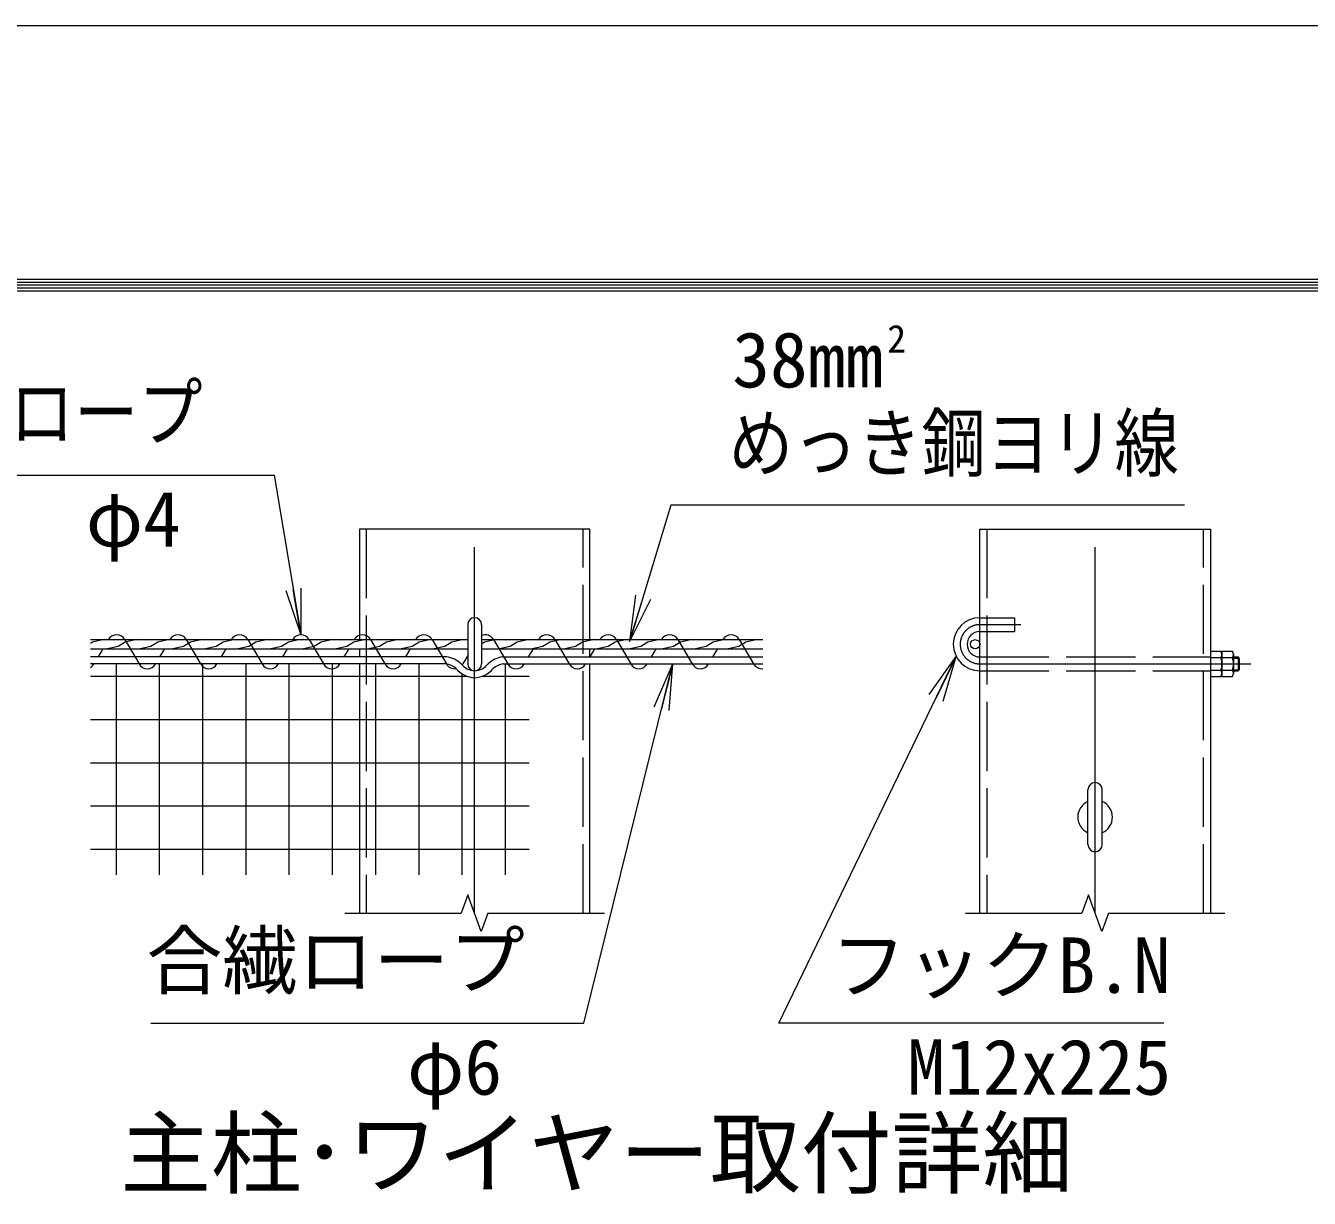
# Model space of a CAD drawing. Units: millimetres at full size; details may follow other scales. Extents: x -16800 to 16800, y -11880 to 11880.
# Drawn here: x 5528 to 9981, y 7810 to 11880 of the extents above; entities that cross this region are included whole.
import ezdxf
from ezdxf.enums import TextEntityAlignment as Align

# ---------------------------------------------------------------- set-up
doc = ezdxf.new("R2010")
doc.units = ezdxf.units.MM
doc.header["$LTSCALE"] = 40
doc.linetypes.add('DASHED', pattern=[7.5, 6, -1.5])
doc.linetypes.add('USER1', pattern=[50.8, 31.75, -6.35, 6.35, -6.35])
for name, color, linetype, lineweight in [('0-0_D-STR1', 1, 'Continuous', 18), ('0-1_D-BMK', 2, 'USER1', 13), ('0-2_D-STR3', 3, 'Continuous', 13), ('0-6_D-STR-DIM', 7, 'Continuous', 13), ('0-7_0', 7, 'Continuous', 18), ('0-9_D-STR-TXT', 7, 'Continuous', 13), ('0-A_D-STR2', 7, 'Continuous', 13), ('0-B_D-TTL-TXT', 7, 'Continuous', 13), ('0-C_D-TTL', 7, 'Continuous', 18)]:
    doc.layers.add(name, color=color, linetype=linetype, lineweight=lineweight)
doc.styles.add('ＭＳ ゴシック', font='')
doc.styles.get('ＭＳ ゴシック').set_extended_font_data('MS Gothic')

# ---------------------------------------------------------------- blocks, each defined once
blk = doc.blocks.new('_Open')
at = {"layer": '0-7_0'}
blk.add_line((-40, 6.67), (0, 0), dxfattribs=at)
blk.add_lwpolyline([(-40, -6.67), (0, 0), (-40, 0)], dxfattribs=at)

msp = doc.modelspace()

# ---------------------------------------------------------------- linework, layer by layer
at = {"layer": '0-0_D-STR1', "linetype": 'DASHED'}
for p, q in [((6709.28, 10133.04), (6709.28, 8799.71)), ((7461.28, 8799.71), (7461.28, 10133.04)), ((8862, 10133.04), (8862, 8799.71)), ((9614, 8799.71), (9614, 10133.04))]:
    msp.add_line(p, q, dxfattribs=at)
at = {"layer": '0-0_D-STR1'}
for p, q in [((7485.28, 9749.04), (7485.28, 10133.04)), ((8838, 8799.71), (8838, 10133.04)), ((6685.28, 9717.04), (6685.28, 9689.04)), ((7485.28, 9689.04), (7485.28, 9717.04)), ((6685.28, 9665.04), (6685.28, 8799.71)), ((7485.28, 8799.71), (7485.28, 9665.04))]:
    msp.add_line(p, q, dxfattribs=at)
for points in [[(7485.28, 10133.04), (6685.28, 10133.04), (6685.28, 9749.04)], [(8838, 10133.04), (9638, 10133.04), (9638, 8799.71)]]:
    msp.add_lwpolyline(points, dxfattribs=at)
at = {"layer": '0-1_D-BMK'}
for p, q in [((7085.28, 8799.71), (7085.28, 10203.71)), ((9238, 8799.71), (9238, 10203.71)), ((8979.91, 9801.04), (8838, 9801.04)), ((8838, 9665.04), (9778, 9665.04))]:
    msp.add_line(p, q, dxfattribs=at)
msp.add_arc((8838, 9733.04), 68, 90, 270, dxfattribs=at)
at = {"layer": '0-2_D-STR3'}
for p, q in [((7061.28, 9801.04), (7061.28, 9665.04)), ((7109.28, 9801.04), (7109.28, 9665.04)), ((5751.95, 9749.04), (7061.28, 9749.04)), ((5751.95, 9717.04), (7061.28, 9717.04)), ((7109.28, 9749.04), (8085.28, 9749.04)), ((7109.28, 9717.04), (8085.28, 9717.04)), ((6988.13, 9689.04), (5751.95, 9689.04)), ((6986.45, 9665.04), (5751.95, 9665.04)), ((7182.43, 9689.04), (8085.28, 9689.04)), ((7184.11, 9665.04), (8085.28, 9665.04)), ((9638, 9708.84), (9638, 9621.24)), ((9638, 9708.84), (9674.8, 9708.84)), ((9638, 9686.94), (9674.8, 9686.94)), ((9678, 9708.84), (9678, 9621.24)), ((9678, 9708.84), (9714.8, 9708.84)), ((9678, 9699.51), (9678, 9630.58)), ((9678, 9686.94), (9714.8, 9686.94)), ((9718, 9699.51), (9718, 9630.58)), ((9718, 9689.04), (9734.21, 9689.04)), ((9718, 9685.25), (9738, 9685.25)), ((9738, 9685.25), (9734.21, 9689.04)), ((9734.21, 9689.04), (9734.21, 9641.04)), ((9738, 9685.25), (9738, 9644.83)), ((9638, 9643.14), (9674.8, 9643.14)), ((9638, 9621.24), (9674.8, 9621.24)), ((9678, 9643.14), (9714.8, 9643.14)), ((9678, 9621.24), (9714.8, 9621.24)), ((9718, 9641.04), (9734.21, 9641.04)), ((9213, 9038.04), (9213, 9228.04)), ((9263, 9038.04), (9263, 9228.04))]:
    msp.add_line(p, q, dxfattribs=at)
at = {"layer": '0-2_D-STR3', "linetype": 'DASHED'}
for p, q in [((8838, 9825.04), (8958, 9825.04)), ((8958, 9825.04), (8958, 9777.04)), ((8838, 9777.04), (8958, 9777.04)), ((8838, 9689.04), (9638, 9689.04)), ((8838, 9641.04), (9638, 9641.04))]:
    msp.add_line(p, q, dxfattribs=at)
at = {"layer": '0-2_D-STR3', "color": 4}
for p, q in [((5795.63, 9717.04), (5779.05, 9689.04)), ((5871.44, 9749.04), (5921.18, 9665.04)), ((6008.84, 9717.04), (5992.26, 9689.04)), ((6084.65, 9749.04), (6134.39, 9665.04)), ((6222.04, 9717.04), (6205.46, 9689.04)), ((6297.85, 9749.04), (6347.6, 9665.04)), ((6435.25, 9717.04), (6418.67, 9689.04)), ((6511.06, 9749.04), (6560.8, 9665.04)), ((6648.45, 9717.04), (6631.87, 9689.04)), ((6724.26, 9749.04), (6774.01, 9665.04)), ((6861.66, 9717.04), (6845.08, 9689.04)), ((6937.47, 9749.04), (6987.21, 9665.04)), ((7150.67, 9749.04), (7200.42, 9665.04)), ((7288.07, 9717.04), (7271.49, 9689.04)), ((7363.88, 9749.04), (7413.62, 9665.04)), ((7501.28, 9717.04), (7484.7, 9689.04)), ((7577.09, 9749.04), (7626.83, 9665.04)), ((7714.48, 9717.04), (7697.9, 9689.04)), ((7790.29, 9749.04), (7840.03, 9665.04)), ((7927.69, 9717.04), (7911.11, 9689.04)), ((8003.5, 9749.04), (8053.24, 9665.04)), ((7061.28, 9694.1), (7044.07, 9665.04))]:
    msp.add_line(p, q, dxfattribs=at)
at = {"layer": '0-2_D-STR3'}
for points in [[(5799.95, 9749.04), (5759.93, 9739.79), (5751.95, 9735.18)], [(5913.27, 9749.04), (5873.26, 9739.79), (5848.72, 9725.63), (5811.91, 9717.04)], [(6026.59, 9749.04), (5986.58, 9739.79), (5962.04, 9725.63), (5925.23, 9717.04)], [(6139.91, 9749.04), (6099.9, 9739.79), (6075.37, 9725.63), (6038.55, 9717.04)], [(6253.24, 9749.04), (6213.22, 9739.79), (6188.69, 9725.63), (6151.87, 9717.04)], [(6366.56, 9749.04), (6326.55, 9739.79), (6302.01, 9725.63), (6265.2, 9717.04)], [(6479.88, 9749.04), (6439.87, 9739.79), (6415.33, 9725.63), (6378.52, 9717.04)], [(6593.2, 9749.04), (6553.19, 9739.79), (6528.65, 9725.63), (6491.84, 9717.04)], [(6706.53, 9749.04), (6666.51, 9739.79), (6641.98, 9725.63), (6605.16, 9717.04)], [(6819.85, 9749.04), (6779.84, 9739.79), (6755.3, 9725.63), (6718.48, 9717.04)], [(6933.17, 9749.04), (6893.16, 9739.79), (6868.62, 9725.63), (6831.81, 9717.04)], [(7046.49, 9749.04), (7006.48, 9739.79), (6981.94, 9725.63), (6945.13, 9717.04)], [(7159.82, 9749.04), (7119.8, 9739.79), (7109.28, 9733.71)], [(7273.14, 9749.04), (7233.12, 9739.79), (7208.59, 9725.63), (7171.77, 9717.04)], [(7386.46, 9749.04), (7346.45, 9739.79), (7321.91, 9725.63), (7285.1, 9717.04)], [(7499.78, 9749.04), (7459.77, 9739.79), (7435.23, 9725.63), (7398.42, 9717.04)], [(7613.1, 9749.04), (7573.09, 9739.79), (7548.56, 9725.63), (7511.74, 9717.04)], [(7726.43, 9749.04), (7686.41, 9739.79), (7661.88, 9725.63), (7625.06, 9717.04)], [(7839.75, 9749.04), (7799.74, 9739.79), (7775.2, 9725.63), (7738.39, 9717.04)], [(7953.07, 9749.04), (7913.06, 9739.79), (7888.52, 9725.63), (7851.71, 9717.04)], [(8066.39, 9749.04), (8026.38, 9739.79), (8001.84, 9725.63), (7965.03, 9717.04)], [(9718, 9644.83), (9738, 9644.83), (9734.21, 9641.04)]]:
    msp.add_lwpolyline(points, dxfattribs=at)
msp.add_circle((8822, 9733.04), 16, dxfattribs=at)
for centre, radius, start, end in [((7085.28, 9801.04), 24, 0, 180), ((8838, 9733.04), 92, 90, 270), ((8838, 9733.04), 44, 90, 270), ((6976.7, 9601.12), 64.66, 47.06511, 81.32471), ((6976.7, 9601.12), 88.66, 46.13331, 82.59331), ((7090.24, 9709.09), 68.23, 220.2105, 265.8277), ((7015.64, 9680.76), 32.49, 323.06212, 331.06202), ((7085.28, 9665.04), 24, 180, 0), ((7080.32, 9709.09), 68.23, 274.1723, 319.7895), ((7193.86, 9601.12), 88.66, 97.40669, 133.86669), ((7193.86, 9601.12), 64.66, 98.67529, 132.93489), ((9658.07, 9697.89), 19.99, 326.78843, 33.21157), ((9601.46, 9665.04), 76.54, 343.37369, 16.62631), ((9698.07, 9697.89), 19.99, 326.78843, 33.21157), ((9641.46, 9665.04), 76.54, 343.37369, 16.62631), ((7090.24, 9709.09), 92.23, 220.94329, 266.91465), ((7080.32, 9709.09), 92.23, 273.08535, 318.90015), ((9658.07, 9632.19), 19.99, 326.78843, 33.21157), ((9698.07, 9632.19), 19.99, 326.78843, 33.21157), ((9238, 9228.04), 25, 0, 180), ((9238, 9133.04), 60, 114.62432, 245.37568), ((9238, 9133.04), 60, 294.62432, 65.37568), ((9238, 9038.04), 25, 180, 0)]:
    msp.add_arc(centre, radius, start, end, dxfattribs=at)
at = {"layer": '0-2_D-STR3', "color": 4}
for centre, start, end in [((5843.01, 9733.32), 28.93798, 151.06202), ((6056.22, 9733.32), 28.93798, 151.06202), ((6269.42, 9733.32), 28.93798, 151.06202), ((6482.63, 9733.32), 28.93798, 151.06202), ((6695.83, 9733.32), 28.93798, 151.06202), ((6909.04, 9733.32), 28.93798, 151.06202), ((7122.24, 9733.32), 28.93798, 113.52174), ((7335.45, 9733.32), 28.93798, 151.06202), ((7548.66, 9733.32), 28.93798, 151.06202), ((7761.86, 9733.32), 28.93798, 151.06202), ((7975.07, 9733.32), 28.93798, 151.06202), ((5736.41, 9680.76), 298.5737, 331.06202), ((5949.61, 9680.76), 208.93798, 331.06202), ((6162.82, 9680.76), 208.93798, 331.06202), ((6376.03, 9680.76), 208.93798, 331.06202), ((6589.23, 9680.76), 208.93798, 331.06202), ((6802.44, 9680.76), 208.93798, 331.06202), ((7015.64, 9680.76), 208.93798, 278.73734), ((7228.85, 9680.76), 208.93798, 331.06202), ((7442.05, 9680.76), 208.93798, 331.06202), ((7655.26, 9680.76), 208.93798, 331.06202), ((7868.46, 9680.76), 208.93798, 331.06202), ((8081.67, 9680.76), 208.93798, 276.37941)]:
    msp.add_arc(centre, 32.49, start, end, dxfattribs=at)
at = {"layer": '0-6_D-STR-DIM'}
for p, q in [((7062.19, 8863.14), (7039.11, 8799.71)), ((7108.37, 8736.28), (7062.19, 8863.14)), ((9214.91, 8863.14), (9191.82, 8799.71)), ((9261.08, 8736.28), (9214.91, 8863.14)), ((6635.28, 8799.71), (7039.11, 8799.71)), ((7131.45, 8799.71), (7108.37, 8736.28)), ((7131.45, 8799.71), (7535.28, 8799.71)), ((8788, 8799.71), (9191.82, 8799.71)), ((9284.17, 8799.71), (9261.08, 8736.28)), ((9284.17, 8799.71), (9688, 8799.71))]:
    msp.add_line(p, q, dxfattribs=at)
at = {"layer": '0-9_D-STR-TXT'}
for points in [[(4594.99, 10319.87), (6389.54, 10319.87), (6482.3, 9767.78)], [(9547.65, 10215.91), (7766.29, 10215.91), (7623.7, 9744.55)], [(9476.83, 8417.54), (8140.14, 8417.54), (8755.29, 9689.21)], [(5962.4, 8417.6), (7464.58, 8417.6), (7771.96, 9663.1)]]:
    msp.add_lwpolyline(points, dxfattribs=at)
at = {"layer": '0-A_D-STR2'}
for p, q in [((5842.3, 8933.04), (5842.3, 9665.04)), ((5992.3, 8933.04), (5992.3, 9665.04)), ((6142.3, 8933.04), (6142.3, 9665.04)), ((6292.3, 8933.04), (6292.3, 9665.04)), ((6442.3, 8933.04), (6442.3, 9665.04)), ((6592.3, 8933.04), (6592.3, 9665.04)), ((6742.3, 8933.04), (6742.3, 9665.04)), ((6892.3, 8933.04), (6892.3, 9665.04)), ((7192.3, 8933.04), (7192.3, 9665.04)), ((5751.95, 9622.06), (7059.72, 9622.06)), ((7042.3, 8933.04), (7042.3, 9630.31)), ((7110.83, 9622.06), (7274, 9622.06)), ((5751.95, 9472.06), (7274, 9472.06)), ((5751.95, 9322.06), (7274, 9322.06)), ((5751.95, 9172.06), (7274, 9172.06)), ((5751.95, 9022.06), (7274, 9022.06))]:
    msp.add_line(p, q, dxfattribs=at)
at = {"layer": '0-C_D-TTL', "color": 2}
msp.add_lwpolyline([(-16800, 11880), (16800, 11880), (16800, -11880), (-16800, -11880)], close=True, dxfattribs=at)
at = {"layer": '0-C_D-TTL'}
for points in [[(-15720, 11000), (15720, 11000), (15720, -11000), (-15720, -11000)], [(-15710, 10990), (15710, 10990), (15710, -10990), (-15710, -10990)], [(-15700, 10980), (15700, 10980), (15700, -10980), (-15700, -10980)], [(-15690, 10970), (15690, 10970), (15690, -10970), (-15690, -10970)], [(-15680, 10960), (15680, 10960), (15680, -10960), (-15680, -10960)]]:
    msp.add_lwpolyline(points, close=True, dxfattribs=at)

# ---------------------------------------------------------------- block references
at = {"layer": '0-9_D-STR-TXT', "xscale": 4, "yscale": 4}
for p, rotation in [((6482.63, 9765.81), 279.5368), ((7623.12, 9742.64), 253.16926), ((7772.44, 9665.04), 76.1366), ((8756.16, 9691.01), 64.18528)]:
    msp.add_blockref('_Open', p, dxfattribs=dict(at, rotation=rotation))

# ---------------------------------------------------------------- texts
at = {"layer": '0-9_D-STR-TXT', "style": 'ＭＳ ゴシック'}
for s, height, p in [('2', 96.19, (8516.76, 10716.55)), ('38mm', 192.4, (7979.12, 10566.84)), ('φ4', 192.4, (5736.3, 10014.25)), ('合繊ロープ', 192.4, (5947.18, 8481.65)), ('フックB.N', 192.4, (8320.48, 8465.34)), ('φ6', 192.4, (6850.73, 8111.98)), ('M12x225', 192.4, (8586.09, 8111.91))]:
    msp.add_text(s, height=height, dxfattribs=at).set_placement(p, align=Align.BOTTOM_LEFT)
at = {"layer": '0-9_D-STR-TXT', "style": 'ＭＳ ゴシック', "width": 0.85}
for s, p in [('合繊巻付ロープ', (4579.76, 10383.92)), ('めっき鋼ヨリ線', (7966.94, 10277.41))]:
    msp.add_text(s, height=192.4, dxfattribs=at).set_placement(p, align=Align.BOTTOM_LEFT)
at = {"layer": '0-B_D-TTL-TXT', "style": 'ＭＳ ゴシック'}
msp.add_text('主柱･ワイヤー取付詳細', height=230.8, dxfattribs=at).set_placement((5855.87, 7782.22), align=Align.BOTTOM_LEFT)

doc.saveas('drawing.dxf')
